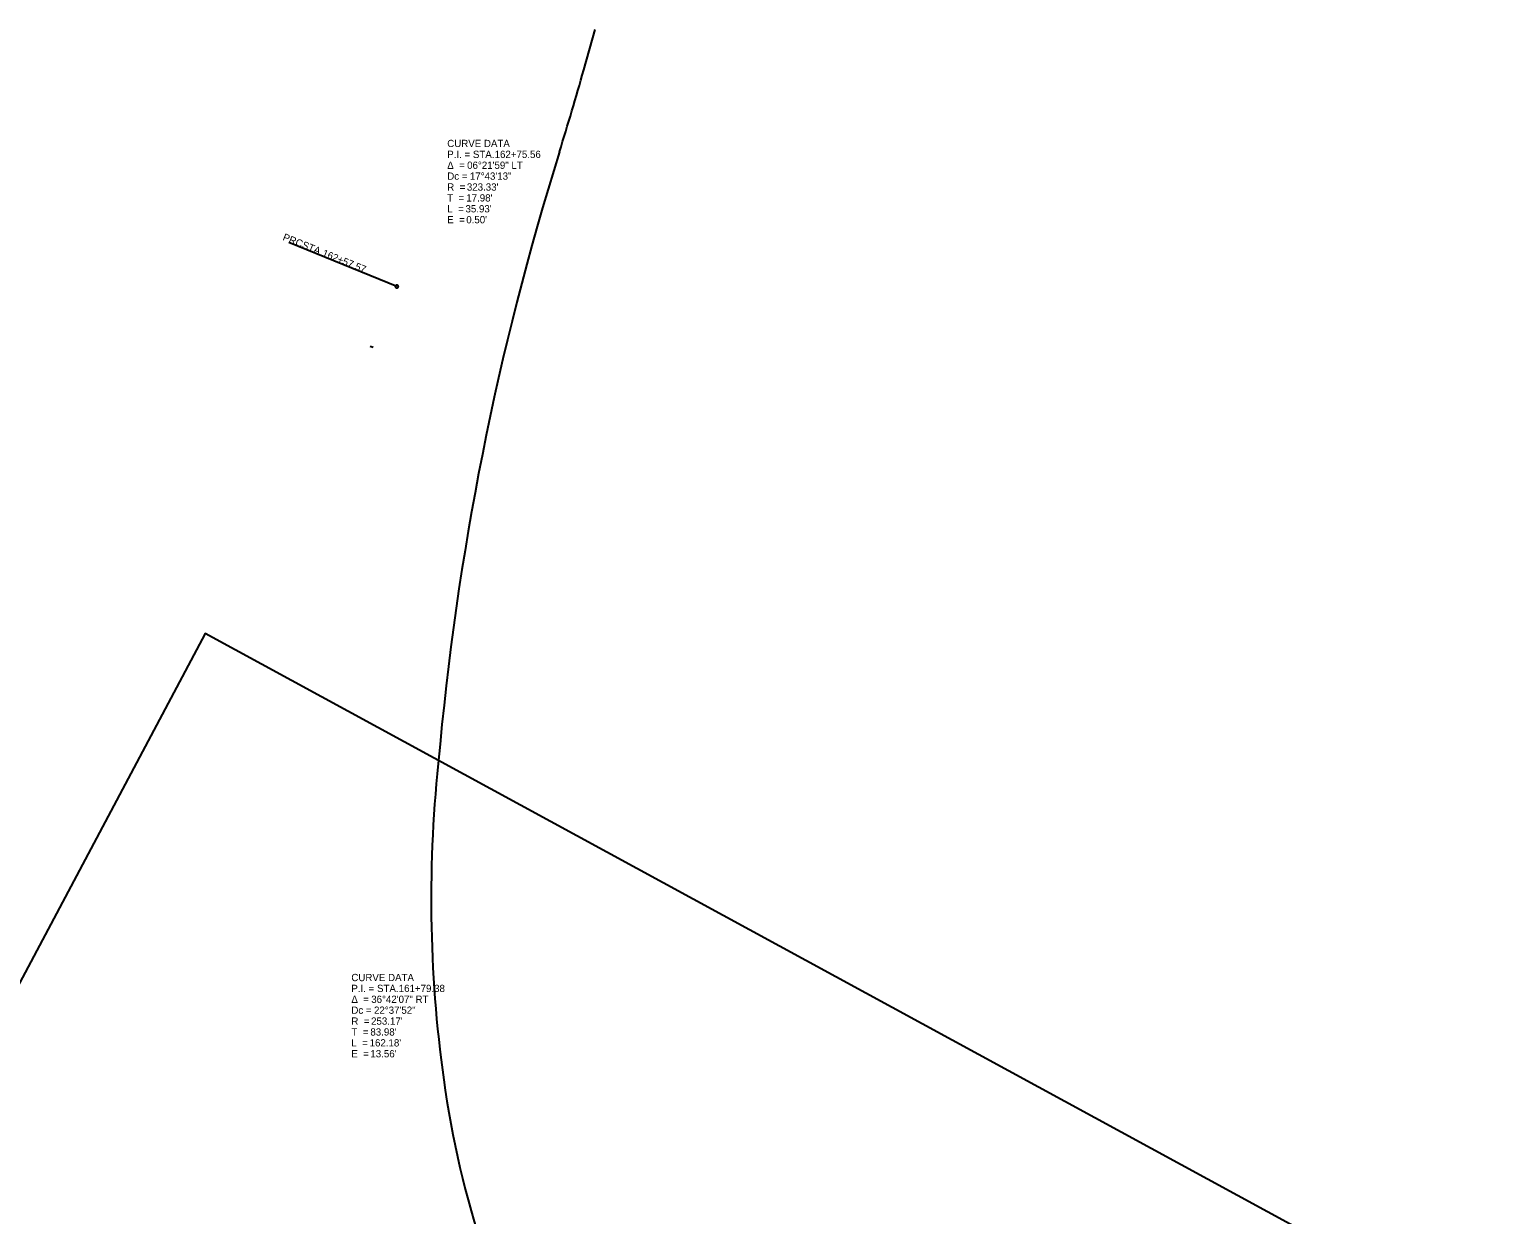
# Model space of a CAD drawing. Extents: x 152338 to 153512, y 329809 to 331515.
# Drawn here: x 152618.3 to 152789.6, y 331038.5 to 331175.6 of the extents above; entities that cross this region are included whole.
import ezdxf

# ---------------------------------------------------------------- set-up
doc = ezdxf.new("R2010")
doc.units = 0
for name, color, linetype in [('Default', 7, 'Continuous'), ('GE_P_Alignment_100_Cardinal_Points', 7, 'Continuous'), ('GE_P_Alignment_100_Curve_Data', 7, 'Continuous'), ('GE_P_Alignment_100_Stations', 7, 'Continuous'), ('SC_Scratch1', 7, 'Continuous')]:
    doc.layers.add(name, color=color, linetype=linetype)

msp = doc.modelspace()

# ---------------------------------------------------------------- linework, layer by layer
at = {"layer": 'Default'}
msp.add_lwpolyline([(152551.28, 330955.68), (152746.81, 330843.46), (152791.03, 330814.74), (152887.43, 330970.2), (152887.43, 330970.2), (152638.64, 331105.7), (152575.16, 330986.19)], close=True, dxfattribs=at)
at = {"layer": 'GE_P_Alignment_100_Cardinal_Points'}
msp.add_line((152660.81, 331145.86), (152648.3, 331150.94), dxfattribs=at)
msp.add_circle((152660.81, 331145.86), 0.18, dxfattribs=at)
at = {"layer": 'GE_P_Alignment_100_Stations'}
msp.add_line((152658.06, 331138.8), (152657.72, 331138.92), dxfattribs=at)
at = {"layer": 'SC_Scratch1'}
msp.add_line((152682.43, 331170.92), (152683.74, 331175.59), dxfattribs=at)
for centre, radius, start, end in [((152358.53, 331261.97), 336.45, 342.6177, 344.2993), ((152999.38, 331061.36), 335.06, 162.6177, 174.982), ((152816, 331074.95), 151.22, 174.0339, 188.3973), ((152774.94, 331068.89), 109.72, 188.3973, 231.5188)]:
    msp.add_arc(centre, radius, start, end, dxfattribs=at)

# ---------------------------------------------------------------- texts
at = {"layer": 'GE_P_Alignment_100_Cardinal_Points'}
for s, p in [('PRC', (152647.54, 331151.26)), (' STA. ', (152649.47, 331150.48)), ('162+57.57', (152652.1, 331149.41))]:
    msp.add_text(s, height=0.84, rotation=337.8686, dxfattribs=at).set_placement(p)
at = {"layer": 'GE_P_Alignment_100_Curve_Data'}
for s, p in [('CURVE DATA', (152666.64, 331162)), ('P.I. = STA. ', (152666.64, 331160.74)), ('162+75.56', (152672.12, 331160.74)), ('Δ  = ', (152666.64, 331159.48)), ('06°21\'59" LT', (152668.94, 331159.48)), ('Dc = ', (152666.64, 331158.22)), ('R  = ', (152666.64, 331156.96)), ("323.33'", (152668.91, 331156.96)), ('17°43\'13"', (152669.26, 331158.22)), ('T  = ', (152666.64, 331155.7)), ("17.98'", (152668.84, 331155.7)), ('L  = ', (152666.64, 331154.44)), ("35.93'", (152668.75, 331154.44)), ('E  = ', (152666.64, 331153.18)), ("0.50'", (152668.84, 331153.18)), ('CURVE DATA', (152655.55, 331065.48)), ('P.I. = STA. ', (152655.55, 331064.22)), ('161+79.38', (152661.03, 331064.22)), ('Δ  = ', (152655.55, 331062.96)), ('36°42\'07" RT', (152657.85, 331062.96)), ('Dc = ', (152655.55, 331061.7)), ('22°37\'52"', (152658.17, 331061.7)), ('T  = ', (152655.55, 331059.18)), ('R  = ', (152655.55, 331060.44)), ("83.98'", (152657.75, 331059.18)), ("253.17'", (152657.83, 331060.44)), ('L  = ', (152655.55, 331057.92)), ("162.18'", (152657.66, 331057.92)), ('E  = ', (152655.55, 331056.66)), ("13.56'", (152657.75, 331056.66))]:
    msp.add_text(s, height=0.84, dxfattribs=at).set_placement(p)

doc.saveas('drawing.dxf')
